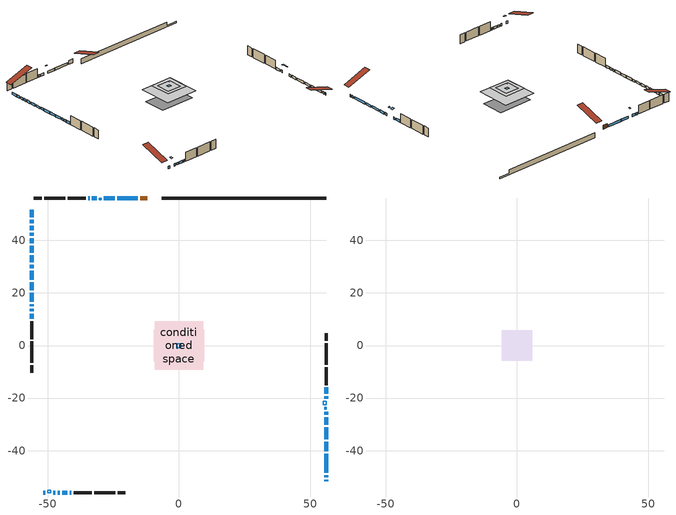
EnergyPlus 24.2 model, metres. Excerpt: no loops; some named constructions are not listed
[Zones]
conditioned space
 floor outside (Floor1 construction): -1.3,-1.3 -1.3,1.3 1.3,1.3 1.3,-1.3 z1.22
 floor outside (Floor2 construction): -0.84,-0.84 -0.84,0.84 0.84,0.84 0.84,-0.84 z1.22
 floor adiabatic (AdiabaticFloorConstruction): -9.15,-9.15 -9.15,9.15 9.15,9.15 9.15,-9.15 z3.66
 floor foundation (Slab1 construction): -9.63,-6.07 -9.63,6.07 9.63,6.07 9.63,-6.07 z-1.52
 wall outside (AdiabaticWallConstruction 1): -12.11,56.14 -14.73,56.14 z1.22:3.25
 wall outside (AdiabaticWallConstruction): 56.14,-51.61 56.14,-51.11 / -56.14,51.61 -56.14,48.8 / -56.14,47.87 -56.14,46.52 / -56.14,45.59 -56.14,43.87 / -56.14,42.94 -56.14,41.78 / 56.14,-50.18 56.14,-49.42 / 56.14,-48.49 56.14,-41.15 / 56.14,-40.22 56.14,-36.7 / 56.14,-35.77 56.14,-31.05 / 56.14,-30.12 56.14,-27.35 / -15.66,56.14 -23.57,56.14 / -24.5,56.14 -28.7,56.14 / -51.61,-56.14 -50.81,-56.14 / -56.14,40.85 -56.14,38.92 / -56.14,37.99 -56.14,35.32 / -56.14,34.39 -56.14,31.63 / -56.14,30.71 -56.14,29.4 / -56.14,28.48 -56.14,24.98 / 56.14,-26.42 56.14,-25.15 / -56.14,24.05 -56.14,21.01 / 56.14,-20.33 56.14,-19.33 / -47.88,-56.14 -47.02,-56.14 / -46.09,-56.14 -45.29,-56.14 / -56.14,20.08 -56.14,16.64 / -56.14,15.71 -56.14,14.85 / -56.14,13.92 -56.14,13.08 / -56.14,12.15 -56.14,10.22 / 56.14,-18.4 56.14,-15.96 / -31.31,56.14 -33.13,56.14 / -34.05,56.14 -34.56,56.14 / -44.36,-56.14 -42.46,-56.14 / -41.53,-56.14 -41.03,-56.14 z1.22:2.44
 wall outside (Wall1 construction): -35.48,56.14 -42.32,56.14 / -40.1,-56.14 -33.26,-56.14 / -56.14,9.3 -56.14,2.46 / 56.14,-15.04 56.14,-8.2 z1.22:6.1
 wall outside (Wall2 construction): -43.25,56.14 -51.35,56.14 / -32.33,-56.14 -24.23,-56.14 / -56.14,1.53 -56.14,-6.57 / 56.14,-7.27 56.14,0.83 z1.22:6.1
 wall outside (Wall3 construction): -52.28,56.14 -55.21,56.14 / -23.3,-56.14 -20.38,-56.14 / -56.14,-7.5 -56.14,-10.43 / 56.14,1.76 56.14,4.69 z1.22:6.1
 wall foundation (FoundationWall1 construction): -6.65,56.14,-1.52 -6.65,56.14,1.22 49.86,56.14,1.22 49.86,56.14,-0.67 56.14,56.14,-0.67 56.14,56.14,-1.52
 window (WindowConstruction): 56.14,-51.61 56.14,-51.11 z1.22:2.44
 window (WindowConstruction 8): -56.14,51.61 -56.14,48.8 z1.22:2.44
 window (WindowConstruction 9): -56.14,47.87 -56.14,46.52 z1.22:2.44
 window (WindowConstruction 10): -56.14,45.59 -56.14,43.87 z1.22:2.44
 window (WindowConstruction 11): -56.14,42.94 -56.14,41.78 z1.22:2.44
 window (WindowConstruction 24): 56.14,-50.18 56.14,-49.42 z1.22:2.44
 window (WindowConstruction 12): 56.14,-48.49 56.14,-41.15 z1.22:2.44
 window (WindowConstruction 13): 56.14,-40.22 56.14,-36.7 z1.22:2.44
 window (WindowConstruction 14): 56.14,-35.77 56.14,-31.05 z1.22:2.44
 window (WindowConstruction 1): 56.14,-30.12 56.14,-27.35 z1.22:2.44
 window (WindowConstruction 15): -15.66,56.14 -23.57,56.14 z1.22:2.44
 window (WindowConstruction 16): -24.5,56.14 -28.7,56.14 z1.22:2.44
 window (WindowConstruction 17): -51.61,-56.14 -50.81,-56.14 z1.22:2.44
 window (WindowConstruction 18): -56.14,40.85 -56.14,38.92 z1.22:2.44
 window (WindowConstruction 19): -56.14,37.99 -56.14,35.32 z1.22:2.44
 window (WindowConstruction 20): -56.14,34.39 -56.14,31.63 z1.22:2.44
 window (WindowConstruction 21): -56.14,30.71 -56.14,29.4 z1.22:2.44
 window (WindowConstruction 22): -56.14,28.48 -56.14,24.98 z1.22:2.44
 window (WindowConstruction 2): 56.14,-26.42 56.14,-25.15 z1.22:2.44
 window (WindowConstruction 23): -56.14,24.05 -56.14,21.01 z1.22:2.44
 window (WindowConstruction 25): 56.14,-20.33 56.14,-19.33 z1.22:2.44
 window (WindowConstruction 26): -47.88,-56.14 -47.02,-56.14 z1.22:2.44
 window (WindowConstruction 27): -46.09,-56.14 -45.29,-56.14 z1.22:2.44
 window (WindowConstruction 28): -56.14,20.08 -56.14,16.64 z1.22:2.44
 window (WindowConstruction 29): -56.14,15.71 -56.14,14.85 z1.22:2.44
 window (WindowConstruction 30): -56.14,13.92 -56.14,13.08 z1.22:2.44
 window (WindowConstruction 31): -56.14,12.15 -56.14,10.23 z1.22:2.44
 window (WindowConstruction 3): 56.14,-18.4 56.14,-15.96 z1.22:2.44
 window (WindowConstruction 4): -31.32,56.14 -33.12,56.14 z1.22:2.44
 window (WindowConstruction 5): -34.05,56.14 -34.55,56.14 z1.22:2.44
 window (WindowConstruction 6): -44.36,-56.14 -42.46,-56.14 z1.22:2.44
 window (WindowConstruction 7): -41.53,-56.14 -41.03,-56.14 z1.22:2.44
 door (Door): -12.11,56.14 -14.73,56.14 z1.22:3.25
 ceiling adiabatic (AdiabaticFloorConstruction): 9.15,-9.15 9.15,9.15 -9.15,9.15 -9.15,-9.15 z3.66
 roof outside (Roof3 construction): -3.19,3.19 -3.19,-3.19 3.19,-3.19 3.19,3.19 z6.1
 roof outside (AdiabaticRoofConstruction): -48.81,-56.14,6.1 -48.81,-55.11,6.44 -49.89,-55.11,6.44 -49.89,-56.14,6.1; -30.39,56.14,6.1 -30.39,55.41,6.34 -29.62,55.41,6.34 -29.62,56.14,6.1; 56.14,-23.46,6.1 55.41,-23.46,6.34 55.41,-24.22,6.34 56.14,-24.22,6.1; 56.14,-21.26,6.1 54.93,-21.26,6.5 54.93,-22.53,6.5 56.14,-22.53,6.1; 0.76,-0.76 0.76,0.76 -0.76,0.76 -0.76,-0.76 z6.1
 skylight (SkylightConstruction): -48.81,-56.14,6.1 -48.81,-55.11,6.44 -49.88,-55.11,6.44 -49.88,-56.14,6.1
 skylight (SkylightConstruction 1): -30.39,56.14,6.1 -30.39,55.41,6.34 -29.62,55.41,6.34 -29.62,56.14,6.1
 skylight (SkylightConstruction 2): 56.14,-23.46,6.1 55.41,-23.46,6.34 55.41,-24.22,6.34 56.14,-24.22,6.1
 skylight (SkylightConstruction 3): 56.14,-21.26,6.1 54.93,-21.26,6.5 54.93,-22.53,6.5 56.14,-22.53,6.1
 skylight (SkylightConstruction 4): 0.76,-0.76 0.76,0.76 -0.76,0.76 -0.76,-0.76 z6.1
attic - vented
 floor to conditioned space (Floor3 construction Reversed): -3.84,-3.84 -3.84,3.84 3.84,3.84 3.84,-3.84 z6.1
 floor to conditioned space (Floor4 construction Reversed): -5.86,-5.86 -5.86,5.86 5.86,5.86 5.86,-5.86 z6.1
 roof outside (Roof1 construction): -11.18,56.14,6.1 -11.18,42.48,10.65 -7.58,42.48,10.65 -7.58,56.14,6.1; -52.54,-56.14,6.1 -52.54,-42.48,10.65 -56.14,-42.48,10.65 -56.14,-56.14,6.1; -56.14,52.54,6.1 -42.48,52.54,10.65 -42.48,56.14,10.65 -56.14,56.14,6.1; 56.14,-52.54,6.1 42.48,-52.54,10.65 42.48,-56.14,10.65 56.14,-56.14,6.1
[Schedule:Day:Interval]
clothes dryer exhaust 0 schedule day: No, 01:00, 0.123457, 02:00, 0.0740741, 03:00, 0.0493827, 04:00, 0.0246914, 05:00, 0.0493827, 06:00, 0.0740741, 07:00, 0.197531, 08:00, 0.395062, 09:00, 0.592593, 10:00, 0.839506, 11:00, 0.962963, 12:00, 1, 13:00, 0.91358, 14:00, 0.82716, 15:00, 0.716049, 16:00, 0.753086, 17:00, 0.679012, 18:00, 0.666667, 20:00, 0.62963, 21:00, 0.641975, 22:00, 0.666667, 23:00, 0.54321, 24:00, 0.296296
clothes dryer exhaust 0 schedule default day; cooling season schedule day; cooling season schedule day 2; cooling season schedule default day; exterior lighting schedule default day; natural vent schedule default day: No, 24:00, 0
cooling season schedule day 1: No, 24:00, 1
exterior lighting schedule day 10: No, 01:00, 0.552381, 03:00, 0.510952, 05:00, 0.483333, 06:00, 0.538571, 07:00, 0.607619, 08:00, 0.56619, 09:00, 0.428095, 10:00, 0.345238, 12:00, 0.331429, 13:00, 0.345238, 14:00, 0.386667, 15:00, 0.414286, 16:00, 0.483333, 17:00, 0.607619, 18:00, 0.773333, 19:00, 0.88381, 20:00, 0.939048, 21:00, 0.966667, 22:00, 0.897619, 23:00, 0.773333, 24:00, 0.649048
exterior lighting schedule day 11: No, 01:00, 0.571429, 03:00, 0.528571, 05:00, 0.5, 06:00, 0.557143, 07:00, 0.628571, 08:00, 0.585714, 09:00, 0.442857, 10:00, 0.357143, 12:00, 0.342857, 13:00, 0.357143, 14:00, 0.4, 15:00, 0.428571, 16:00, 0.5, 17:00, 0.628571, 18:00, 0.8, 19:00, 0.914286, 20:00, 0.971429, 21:00, 1, 22:00, 0.928571, 23:00, 0.8, 24:00, 0.671429
exterior lighting schedule day 8: No, 01:00, 0.466667, 03:00, 0.431667, 05:00, 0.408333, 06:00, 0.455, 07:00, 0.513333, 08:00, 0.478333, 09:00, 0.361667, 10:00, 0.291667, 12:00, 0.28, 13:00, 0.291667, 14:00, 0.326667, 15:00, 0.35, 16:00, 0.408333, 17:00, 0.513333, 18:00, 0.653333, 19:00, 0.746667, 20:00, 0.793333, 21:00, 0.816667, 22:00, 0.758333, 23:00, 0.653333, 24:00, 0.548333
exterior lighting schedule day 9: No, 01:00, 0.509524, 03:00, 0.47131, 05:00, 0.445833, 06:00, 0.496786, 07:00, 0.560476, 08:00, 0.522262, 09:00, 0.394881, 10:00, 0.318452, 12:00, 0.305714, 13:00, 0.318452, 14:00, 0.356667, 15:00, 0.382143, 16:00, 0.445833, 17:00, 0.560476, 18:00, 0.713333, 19:00, 0.815238, 20:00, 0.86619, 21:00, 0.891667, 22:00, 0.827976, 23:00, 0.713333, 24:00, 0.59869
[Schedule:Week:Daily]
clothes dryer exhaust 0 schedule Week Rule - Jan1-Dec31: clothes dryer exhaust 0 schedule day, clothes dryer exhaust 0 schedule day, clothes dryer exhaust 0 schedule day, clothes dryer exhaust 0 schedule day, clothes dryer exhaust 0 schedule day, clothes dryer exhaust 0 schedule day, clothes dryer exhaust 0 schedule day, clothes dryer exhaust 0 schedule default day, clothes dryer exhaust 0 schedule default day, clothes dryer exhaust 0 schedule default day, clothes dryer exhaust 0 schedule default day, clothes dryer exhaust 0 schedule default day
cooling season schedule Week Rule - Jan1-May26: cooling season schedule day, cooling season schedule day, cooling season schedule day, cooling season schedule day, cooling season schedule day, cooling season schedule day, cooling season schedule day, cooling season schedule default day, cooling season schedule default day, cooling season schedule default day, cooling season schedule default day, cooling season schedule default day
cooling season schedule Week Rule - May27-Jun2: cooling season schedule day, cooling season schedule day, cooling season schedule day, cooling season schedule day, cooling season schedule day, cooling season schedule day 1, cooling season schedule day 1, cooling season schedule default day, cooling season schedule default day, cooling season schedule default day, cooling season schedule default day, cooling season schedule default day
cooling season schedule Week Rule - Jun3-Aug25: cooling season schedule day 1, cooling season schedule day 1, cooling season schedule day 1, cooling season schedule day 1, cooling season schedule day 1, cooling season schedule day 1, cooling season schedule day 1, cooling season schedule default day, cooling season schedule default day, cooling season schedule default day, cooling season schedule default day, cooling season schedule default day
cooling season schedule Week Rule - Aug26-Sep1: cooling season schedule day 1, cooling season schedule day 1, cooling season schedule day 1, cooling season schedule day 1, cooling season schedule day 1, cooling season schedule day 1, cooling season schedule day 2, cooling season schedule default day, cooling season schedule default day, cooling season schedule default day, cooling season schedule default day, cooling season schedule default day
cooling season schedule Week Rule - Sep2-Dec31: cooling season schedule day 2, cooling season schedule day 2, cooling season schedule day 2, cooling season schedule day 2, cooling season schedule day 2, cooling season schedule day 2, cooling season schedule day 2, cooling season schedule default day, cooling season schedule default day, cooling season schedule default day, cooling season schedule default day, cooling season schedule default day
exterior lighting schedule Week Rule - Sep30-Oct6: exterior lighting schedule day 8, exterior lighting schedule day 9, exterior lighting schedule day 9, exterior lighting schedule day 9, exterior lighting schedule day 9, exterior lighting schedule day 9, exterior lighting schedule day 9, exterior lighting schedule default day, exterior lighting schedule default day, exterior lighting schedule default day, exterior lighting schedule default day, exterior lighting schedule default day
exterior lighting schedule Week Rule - Oct7-Oct27: exterior lighting schedule day 9, exterior lighting schedule day 9, exterior lighting schedule day 9, exterior lighting schedule day 9, exterior lighting schedule day 9, exterior lighting schedule day 9, exterior lighting schedule day 9, exterior lighting schedule default day, exterior lighting schedule default day, exterior lighting schedule default day, exterior lighting schedule default day, exterior lighting schedule default day
exterior lighting schedule Week Rule - Oct28-Nov3: exterior lighting schedule day 9, exterior lighting schedule day 9, exterior lighting schedule day 9, exterior lighting schedule day 9, exterior lighting schedule day 10, exterior lighting schedule day 10, exterior lighting schedule day 10, exterior lighting schedule default day, exterior lighting schedule default day, exterior lighting schedule default day, exterior lighting schedule default day, exterior lighting schedule default day
exterior lighting schedule Week Rule - Nov4-Nov24: exterior lighting schedule day 10, exterior lighting schedule day 10, exterior lighting schedule day 10, exterior lighting schedule day 10, exterior lighting schedule day 10, exterior lighting schedule day 10, exterior lighting schedule day 10, exterior lighting schedule default day, exterior lighting schedule default day, exterior lighting schedule default day, exterior lighting schedule default day, exterior lighting schedule default day
exterior lighting schedule Week Rule - Nov25-Dec1: exterior lighting schedule day 10, exterior lighting schedule day 10, exterior lighting schedule day 10, exterior lighting schedule day 10, exterior lighting schedule day 10, exterior lighting schedule day 10, exterior lighting schedule day 11, exterior lighting schedule default day, exterior lighting schedule default day, exterior lighting schedule default day, exterior lighting schedule default day, exterior lighting schedule default day
exterior lighting schedule Week Rule - Dec2-Dec31: exterior lighting schedule day 11, exterior lighting schedule day 11, exterior lighting schedule day 11, exterior lighting schedule day 11, exterior lighting schedule day 11, exterior lighting schedule day 11, exterior lighting schedule day 11, exterior lighting schedule default day, exterior lighting schedule default day, exterior lighting schedule default day, exterior lighting schedule default day, exterior lighting schedule default day
natural vent schedule Week Rule - Jan1-Dec31: natural vent schedule default day, natural vent schedule default day, natural vent schedule default day, natural vent schedule default day, natural vent schedule default day, natural vent schedule default day, natural vent schedule default day, natural vent schedule default day, natural vent schedule default day, natural vent schedule default day, natural vent schedule default day, natural vent schedule default day
[Schedule:Year]
clothes dryer exhaust 0 schedule: clothes dryer exhaust 0 schedule Week Rule - Jan1-Dec31, 1, 1, 12, 31
cooling season schedule: cooling season schedule Week Rule - Jan1-May26, 1, 1, 5, 26, cooling season schedule Week Rule - May27-Jun2, 5, 27, 6, 2, cooling season schedule Week Rule - Jun3-Aug25, 6, 3, 8, 25, cooling season schedule Week Rule - Aug26-Sep1, 8, 26, 9, 1, cooling season schedule Week Rule - Sep2-Dec31, 9, 2, 12, 31
natural vent schedule: natural vent schedule Week Rule - Jan1-Dec31, 1, 1, 12, 31
